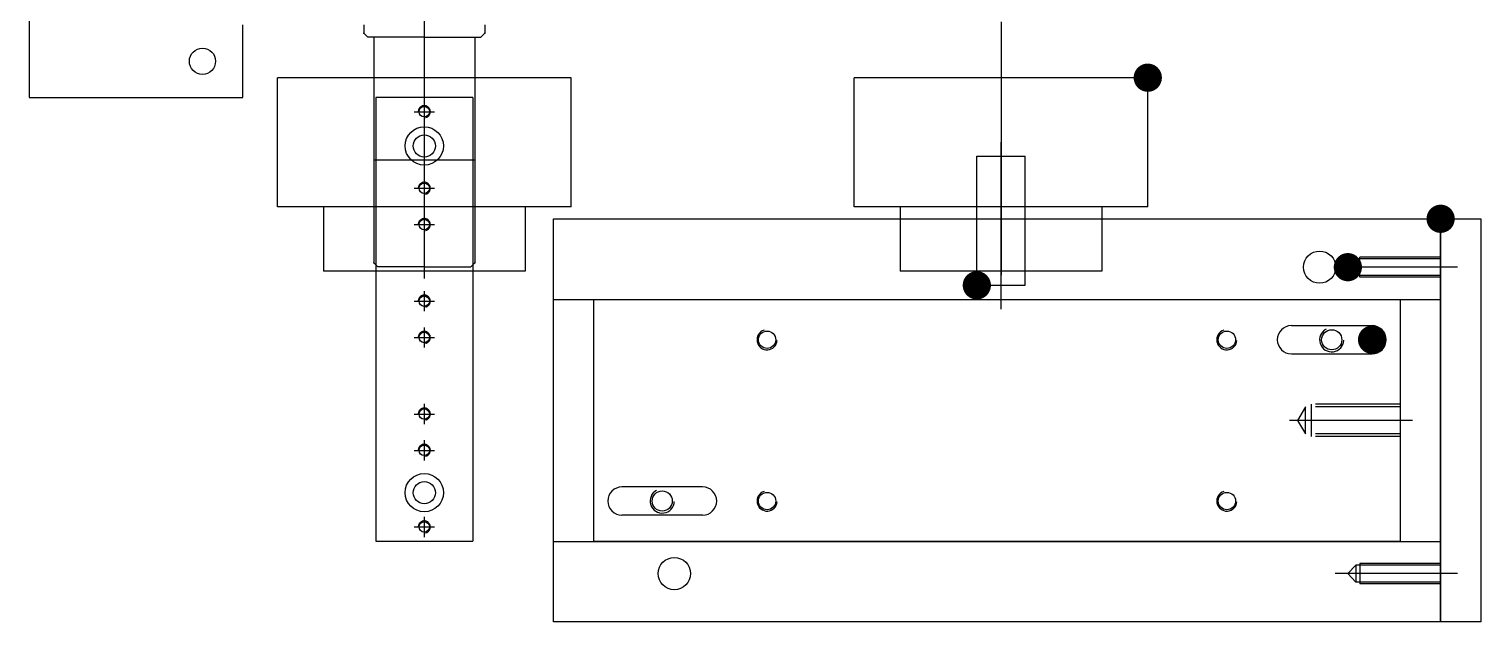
# Model space of a CAD drawing. Extents: x -1051 to 4465, y -5109 to -1481.
# Drawn here: x 123 to 843, y -2696 to -2402 of the extents above; entities that cross this region are included whole.
import ezdxf

# ---------------------------------------------------------------- set-up
doc = ezdxf.new("R2010")
doc.units = 0
doc.header["$LTSCALE"] = 14
doc.header["$MEASUREMENT"] = 0
for name, pattern in [('CENTER', [22, 20, -1, 0, -1]), ('CENTER1', [12, 10, -1, 0, -1]), ('DASHED', [4, 3, -1]), ('THIN', [200000, 200000, 0])]:
    doc.linetypes.add(name, pattern=pattern)
doc.layers.get('0').update_dxf_attribs({"color": 241, "linetype": 'CONTINUOUS'})
for name, color, linetype in [('032038A', 7, 'CONTINUOUS'), ('080143', 6, 'CONTINUOUS'), ('082044A', 3, 'CONTINUOUS'), ('MJ14-8X02', 5, 'CONTINUOUS'), ('MJ19-8X02', 240, 'CONTINUOUS'), ('MJ19-8X02A', 6, 'CONTINUOUS'), ('ML04-4X6000', 74, 'CONTINUOUS'), ('ML06-MSA0', 2, 'CONTINUOUS')]:
    doc.layers.add(name, color=color, linetype=linetype)
doc.styles.get("Standard").update_dxf_attribs({"font": 'romans.shx', "bigfont": 'chineset.shx'})

# ---------------------------------------------------------------- blocks, each defined once
blk = doc.blocks.new('PARTREF')
at = {"const_width": 0.5}
blk.add_lwpolyline([(-0.25, 0, 1), (0.25, 0, 1)], format="xyb", close=True, dxfattribs=at)
at = {"color": 2, "flags": 1}
for tag, p in [('TAG5', (-16.086, -4.95)), ('TAG10', (-5.651, -4.998)), ('TAG15', (5.594, -4.742)), ('TAG4', (-16.086, -8.95)), ('TAG9', (-5.651, -8.998)), ('TAG14', (5.594, -8.742)), ('TAG13', (5.594, -12.742)), ('TAG3', (-16.086, -12.95)), ('TAG8', (-5.651, -12.998)), ('TAG12', (5.594, -16.742)), ('TAG2', (-16.086, -16.95)), ('TAG7', (-5.651, -16.998)), ('TAG1', (-16.086, -20.95)), ('TAG6', (-5.651, -20.998)), ('TAG11', (5.594, -20.742))]:
    blk.add_attdef(tag, p, '', height=2.5, dxfattribs=at)

msp = doc.modelspace()

# ---------------------------------------------------------------- linework, layer by layer
at = {"layer": '032038A'}
for p, q in [((382.7, -2496.06), (822.7, -2496.06)), ((382.7, -2696.06), (382.7, -2496.06)), ((822.7, -2496.06), (822.7, -2696.06)), ((382.7, -2536.06), (822.7, -2536.06)), ((382.7, -2656.06), (822.7, -2656.06)), ((822.7, -2696.06), (382.7, -2696.06))]:
    msp.add_line(p, q, dxfattribs=at)
at = {"layer": '032038A', "linetype": 'DASHED'}
for p, q in [((780.7, -2515.86), (776.7, -2520.06)), ((822.7, -2515.86), (780.7, -2515.86)), ((780.7, -2524.26), (780.7, -2515.86)), ((822.7, -2515.06), (782.7, -2515.06)), ((782.7, -2525.06), (782.7, -2515.06)), ((776.7, -2520.06), (780.7, -2524.26)), ((822.7, -2524.26), (780.7, -2524.26)), ((822.7, -2525.06), (782.7, -2525.06)), ((776.7, -2672.06), (780.7, -2667.86)), ((822.7, -2667.86), (780.7, -2667.86)), ((780.7, -2667.86), (780.7, -2676.26)), ((822.7, -2667.06), (782.7, -2667.06)), ((782.7, -2667.06), (782.7, -2677.06)), ((780.7, -2676.26), (776.7, -2672.06)), ((822.7, -2676.26), (780.7, -2676.26)), ((822.7, -2677.06), (782.7, -2677.06))]:
    msp.add_line(p, q, dxfattribs=at)
at = {"layer": '032038A', "linetype": 'CENTER'}
for p, q in [((831.03, -2520.06), (770.42, -2520.06)), ((831.03, -2672.06), (770.42, -2672.06))]:
    msp.add_line(p, q, dxfattribs=at)
at = {"layer": '032038A'}
for centre, radius in [((762.7, -2520.06), 8), ((768.7, -2556.06), 5), ((436.7, -2636.06), 5), ((442.7, -2672.06), 8)]:
    msp.add_circle(centre, radius, dxfattribs=at)
for centre in [(768.7, -2556.06), (436.7, -2636.06)]:
    msp.add_arc(centre, 6, 118.02968, 357.80933, dxfattribs=at)
at = {"layer": '080143', "linetype": 'CONTINUOUS'}
for p, q in [((822.7, -2696.06), (822.7, -2496.06)), ((822.7, -2496.06), (842.7, -2496.06)), ((842.7, -2496.06), (842.7, -2696.06)), ((842.7, -2696.06), (822.7, -2696.06))]:
    msp.add_line(p, q, dxfattribs=at)
at = {"layer": '082044A'}
for p, q in [((402.7, -2536.06), (802.7, -2536.06)), ((402.7, -2656.06), (402.7, -2536.06)), ((802.7, -2536.06), (802.7, -2656.06)), ((748.7, -2549.06), (788.7, -2549.06)), ((748.7, -2563.06), (788.7, -2563.06)), ((456.7, -2629.06), (416.7, -2629.06)), ((456.7, -2643.06), (416.7, -2643.06)), ((802.7, -2656.06), (402.7, -2656.06))]:
    msp.add_line(p, q, dxfattribs=at)
at = {"layer": '082044A', "linetype": 'DASHED'}
for p, q in [((755.7, -2589.31), (751.7, -2596.06)), ((802.7, -2589.31), (755.7, -2589.31)), ((755.7, -2602.81), (755.7, -2589.31)), ((802.7, -2588.06), (758.7, -2588.06)), ((758.7, -2604.06), (758.7, -2588.06)), ((751.7, -2596.06), (755.7, -2602.81)), ((802.7, -2602.81), (755.7, -2602.81)), ((802.7, -2604.06), (758.7, -2604.06))]:
    msp.add_line(p, q, dxfattribs=at)
at = {"layer": '082044A', "linetype": 'CENTER', "ltscale": 2}
msp.add_line((808.83, -2596.06), (747.73, -2596.06), dxfattribs=at)
at = {"layer": '082044A'}
for centre in [(488.7, -2556.06), (716.7, -2556.06), (488.7, -2636.06), (716.7, -2636.06)]:
    msp.add_circle(centre, 4.3, dxfattribs=at)
for centre, radius, start, end in [((488.7, -2556.06), 5, 107.89473, 356.20263), ((716.7, -2556.06), 5, 107.89473, 356.20263), ((748.7, -2556.06), 7, 90, 270), ((788.7, -2556.06), 7, 270, 90), ((416.7, -2636.06), 7, 90, 270), ((456.7, -2636.06), 7, 270, 90), ((488.7, -2636.06), 5, 107.89473, 356.20263), ((716.7, -2636.06), 5, 107.89473, 356.20263)]:
    msp.add_arc(centre, radius, start, end, dxfattribs=at)
at = {"layer": 'MJ14-8X02', "linetype": 'CONTINUOUS'}
for p, q in [((122.7, -2329.92), (122.7, -2435.92)), ((228.7, -2435.92), (228.7, -2399.92)), ((122.7, -2435.92), (228.7, -2435.92))]:
    msp.add_line(p, q, dxfattribs=at)
msp.add_circle((208.7, -2417.92), 6.5, dxfattribs=at)
at = {"layer": 'MJ19-8X02', "linetype": 'CONTINUOUS'}
for p, q in [((294.7, -2435.92), (294.7, -2655.92)), ((342.7, -2435.92), (294.7, -2435.92)), ((342.7, -2435.92), (342.7, -2655.92)), ((294.7, -2655.92), (342.7, -2655.92))]:
    msp.add_line(p, q, dxfattribs=at)
at = {"layer": 'MJ19-8X02', "linetype": 'CENTER1'}
for p, q in [((318.69, -2437.92), (318.7, -2447.92)), ((313.7, -2442.93), (323.7, -2442.92)), ((318.69, -2475.92), (318.7, -2485.92)), ((313.7, -2480.93), (323.7, -2480.92)), ((318.69, -2493.92), (318.7, -2503.92)), ((313.7, -2498.93), (323.7, -2498.92)), ((318.69, -2531.92), (318.7, -2541.92)), ((313.7, -2536.93), (323.7, -2536.92)), ((313.7, -2554.93), (323.7, -2554.92)), ((318.69, -2549.92), (318.7, -2559.92)), ((318.69, -2587.92), (318.7, -2597.92)), ((313.7, -2592.93), (323.7, -2592.92)), ((318.69, -2605.92), (318.7, -2615.92)), ((313.7, -2610.93), (323.7, -2610.92)), ((313.7, -2648.93), (323.7, -2648.92)), ((318.69, -2643.92), (318.7, -2653.92))]:
    msp.add_line(p, q, dxfattribs=at)
at = {"layer": 'MJ19-8X02', "linetype": 'CONTINUOUS'}
for centre, radius in [((318.7, -2442.92), 2.6), ((318.7, -2459.92), 9.5), ((318.7, -2459.92), 5.5), ((318.7, -2480.92), 2.6), ((318.7, -2498.92), 2.6), ((318.7, -2536.92), 2.6), ((318.7, -2554.92), 2.6), ((318.7, -2592.92), 2.6), ((318.7, -2610.92), 2.6), ((318.7, -2631.92), 9.5), ((318.7, -2631.92), 5.5), ((318.7, -2648.92), 2.6)]:
    msp.add_circle(centre, radius, dxfattribs=at)
at = {"layer": 'MJ19-8X02', "linetype": 'THIN'}
for centre in [(318.7, -2442.92), (318.7, -2480.92), (318.7, -2498.92), (318.7, -2536.92), (318.7, -2554.92), (318.7, -2592.92), (318.7, -2610.92), (318.7, -2648.92)]:
    msp.add_arc(centre, 3, 280.09125, 180.09125, dxfattribs=at)
at = {"layer": 'MJ19-8X02A', "linetype": 'CENTER'}
msp.add_line((604.7, -2398.32), (604.7, -2523.96), dxfattribs=at)
at = {"layer": 'MJ19-8X02A', "linetype": 'CONTINUOUS'}
for p, q in [((245.93, -2490.06), (245.93, -2426.06)), ((391.47, -2426.06), (245.93, -2426.06)), ((391.47, -2490.06), (391.47, -2426.06)), ((531.93, -2490.06), (531.93, -2426.06)), ((677.47, -2426.06), (531.93, -2426.06)), ((677.47, -2490.06), (677.47, -2426.06)), ((391.47, -2490.06), (245.93, -2490.06)), ((391.47, -2490.06), (245.93, -2490.06)), ((268.7, -2490.06), (268.7, -2522.06)), ((368.7, -2490.06), (368.7, -2522.06)), ((677.47, -2490.06), (531.93, -2490.06)), ((677.47, -2490.06), (531.93, -2490.06)), ((554.7, -2490.06), (554.7, -2522.06)), ((654.7, -2490.06), (654.7, -2522.06)), ((368.7, -2522.06), (268.7, -2522.06)), ((654.7, -2522.06), (554.7, -2522.06))]:
    msp.add_line(p, q, dxfattribs=at)
at = {"layer": 'ML04-4X6000', "linetype": 'CENTER'}
msp.add_line((318.7, -1950.53), (318.7, -2525.65), dxfattribs=at)
at = {"layer": 'ML04-4X6000', "linetype": 'CONTINUOUS'}
for p, q in [((288.7, -2399.92), (288.7, -2403.92)), ((290.7, -2405.92), (288.7, -2403.92)), ((346.7, -2405.92), (348.7, -2403.92)), ((348.7, -2399.92), (348.7, -2403.92)), ((318.7, -2405.92), (290.7, -2405.92)), ((293.7, -2405.92), (293.7, -2517.92)), ((318.7, -2405.92), (346.7, -2405.92)), ((343.7, -2405.92), (343.7, -2517.92)), ((343.7, -2467.02), (293.7, -2467.02)), ((293.7, -2517.92), (295.7, -2519.92)), ((318.7, -2519.92), (295.7, -2519.92)), ((318.7, -2519.92), (341.7, -2519.92)), ((343.7, -2517.92), (341.7, -2519.92))]:
    msp.add_line(p, q, dxfattribs=at)
for p in [(288.7, -2403.92), (348.7, -2403.92), (293.7, -2517.92), (343.7, -2517.92)]:
    msp.add_point(p, dxfattribs=at)
at = {"layer": 'ML06-MSA0', "linetype": 'CENTER'}
msp.add_line((604.7, -2540.92), (604.7, -2457.98), dxfattribs=at)
at = {"layer": 'ML06-MSA0', "linetype": 'CONTINUOUS'}
for p, q in [((592.7, -2529.06), (592.7, -2465.06)), ((592.7, -2465.06), (616.7, -2465.06)), ((616.7, -2529.06), (616.7, -2465.06)), ((592.7, -2529.06), (616.7, -2529.06))]:
    msp.add_line(p, q, dxfattribs=at)

# ---------------------------------------------------------------- block references
at = {"layer": '032038A', "color": 7, "linetype": 'CONTINUOUS', "xscale": 14, "yscale": 14, "zscale": 14}
msp.add_blockref('PARTREF', (776.7, -2520.06), dxfattribs=at)
at = {"layer": '080143', "color": 7, "linetype": 'CONTINUOUS', "xscale": 14, "yscale": 14, "zscale": 14}
msp.add_blockref('PARTREF', (822.7, -2496.06), dxfattribs=at)
at = {"layer": '082044A', "color": 7, "linetype": 'CONTINUOUS', "xscale": 14, "yscale": 14, "zscale": 14}
msp.add_blockref('PARTREF', (788.7, -2556.06), dxfattribs=at)
at = {"layer": 'MJ19-8X02A', "color": 7, "linetype": 'CONTINUOUS', "xscale": 14, "yscale": 14, "zscale": 14}
msp.add_blockref('PARTREF', (677.47, -2426.06), dxfattribs=at)
at = {"layer": 'ML06-MSA0', "color": 7, "linetype": 'CONTINUOUS', "xscale": 14, "yscale": 14, "zscale": 14}
msp.add_blockref('PARTREF', (592.7, -2529.06), dxfattribs=at)

doc.saveas('drawing.dxf')
